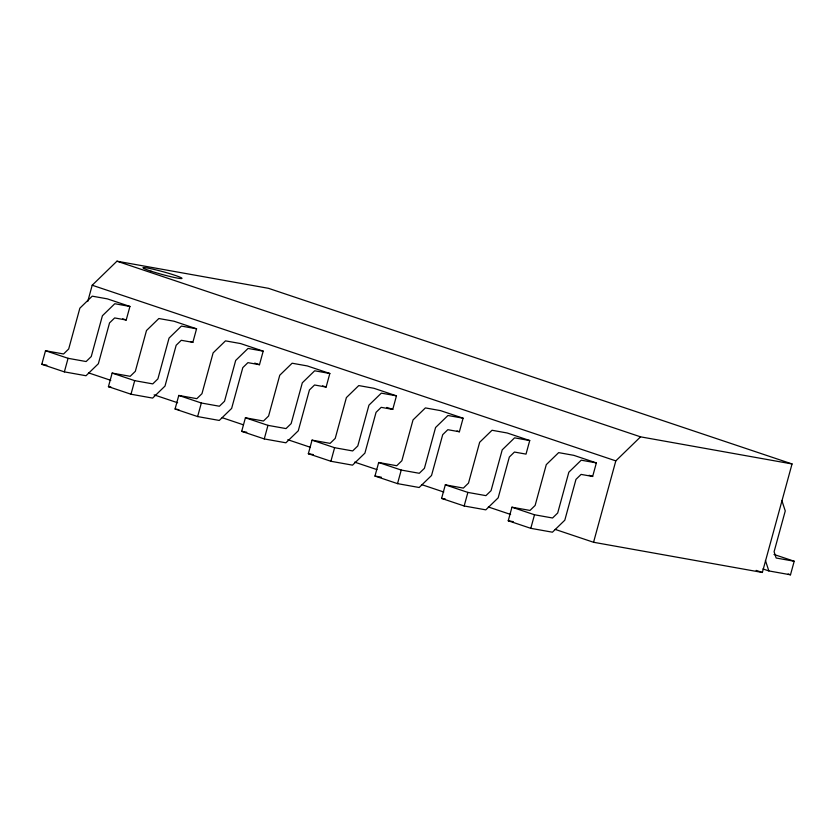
<?xml version="1.0" encoding="UTF-8"?>
<svg xmlns="http://www.w3.org/2000/svg" width="836" height="836" viewBox="0 0 836 836"><rect width="100%" height="100%" fill="white"/><g stroke="black" fill="none" stroke-linecap="round" stroke-linejoin="round"><path stroke-width="1.25" d="M41.8 364.297L45.51 350.733L63.567 353.973L68.688 348.988L79.859 308.181L92.221 296.163L107.374 298.87L129.935 306.446L126.215 320.01L114.657 317.941L109.537 322.915L98.366 363.723L86.003 375.74L64.362 371.874L41.8 364.297L46.889 365.217M64.362 371.874L68.071 358.31L86.129 361.539L91.249 356.554L102.41 315.747L114.783 303.729L129.935 306.446M87.749 301.514L92.2 285.233L116.936 261.198L268.419 288.305L792.047 463.949L762.359 572.472L593.56 542.271L555.177 529.397M108.429 386.65L112.149 373.086L130.197 376.315L135.327 371.341L146.488 330.534L158.85 318.516L174.003 321.223L196.564 328.799L192.855 342.363L181.287 340.294L176.166 345.268L165.005 386.075L152.633 398.093L130.991 394.226L108.429 386.65L110.979 387.11M130.991 394.226L134.701 380.652L152.758 383.891L157.889 378.907L169.05 338.099L181.412 326.082L196.564 328.799M175.069 409.003L178.779 395.438L196.836 398.667L201.957 393.693L213.117 352.886L225.49 340.869L240.632 343.575L263.194 351.141L259.484 364.715L247.926 362.646L242.806 367.621L231.635 408.428L219.272 420.445L197.63 416.568L175.069 409.003L178.883 409.692M197.63 416.568L201.34 403.004L219.398 406.233L224.518 401.259L235.679 360.452L248.052 348.434L263.194 351.141M241.698 431.355L245.408 417.791L263.465 421.02L268.586 416.046L279.757 375.239L292.119 363.221L307.272 365.928L329.833 373.493L326.124 387.058L314.555 384.988L309.435 389.973L298.274 430.78L285.902 442.798L264.26 438.921L241.698 431.355L246.787 432.264M264.26 438.921L267.969 425.357L286.027 428.586L291.147 423.612L302.318 382.804L314.681 370.787L329.833 373.493M308.338 453.708L312.047 440.144L330.105 443.373L335.226 438.398L346.386 397.591L358.759 385.574L373.901 388.28L396.463 395.846L392.753 409.41L381.195 407.341L376.064 412.326L364.904 453.133L352.531 465.15L330.899 461.273L308.338 453.708L313.427 454.617M330.899 461.273L334.609 447.709L352.667 450.938L357.787 445.964L368.948 405.157L381.32 393.139L396.463 395.846M374.967 476.06L378.677 462.496L396.734 465.725L401.855 460.751L413.026 419.933L425.388 407.916L440.541 410.633L463.102 418.199L459.392 431.763L447.824 429.694L442.704 434.678L431.533 475.485L419.17 487.503L397.528 483.626L374.967 476.06L381.331 477.199M397.528 483.626L401.238 470.062L419.296 473.291L424.416 468.317L435.577 427.51L447.95 415.492L463.102 418.199M441.596 498.413L445.316 484.849L463.363 488.078L468.494 483.103L479.655 442.286L492.017 430.268L507.17 432.985L529.731 440.551L526.022 454.115L514.453 452.046L509.333 457.02L498.172 497.838L485.8 509.855L464.158 505.979L441.596 498.413L445.421 499.092M464.158 505.979L467.878 492.414L485.925 495.643L491.056 490.669L502.217 449.852L514.579 437.845L529.731 440.551M508.236 520.765L511.945 507.201L530.003 510.43L535.124 505.446L546.284 464.638L558.657 452.621L573.809 455.338L596.361 462.904L592.651 476.468L581.093 474.399L575.973 479.373L564.802 520.191L552.439 532.198L530.797 528.331L508.236 520.765L513.325 521.674M530.797 528.331L534.507 514.767L552.565 517.996L557.685 513.022L568.846 472.204L581.219 460.187L596.361 462.904M593.56 542.271L615.818 460.876L640.554 436.841L792.047 463.949M762.913 568.94L768.848 570.925L790.49 574.802L794.2 561.238L774.011 554.467M794.2 561.238L776.142 558.009L774.094 551.739L785.265 510.932L781.838 500.471M116.936 261.198L640.554 436.841M92.2 285.233L615.818 460.876M122.662 318.809L126.215 320.01M190.483 341.558L192.855 342.363M254.74 363.117L259.484 364.715M322.56 385.866L326.124 387.058M386.817 407.425L392.753 409.41M457.01 430.968L459.392 431.763M589.087 475.276L592.651 476.468M788.118 574.008L790.49 574.802M756.162 570.403L762.359 572.472M45.51 350.733L68.071 358.31M112.149 373.086L134.701 380.652M178.779 395.438L201.34 403.004M245.408 417.791L267.969 425.357M312.047 440.144L334.609 447.709M378.677 462.496L401.238 470.062M445.316 484.849L467.878 492.414M511.945 507.201L534.507 514.767M88.501 372.856L110.78 380.328M154.106 394.864L177.629 402.753M222.188 417.697L243.234 424.761M287.803 439.705L310.083 447.187M354.642 462.13L376.931 469.602M421.49 484.556L443.77 492.028M488.339 506.971L510.618 514.453M765.421 560.465L768.848 570.925M150.971 271.136A20.2 1.442 15.3 0 0 181.861 278.493A20.2 1.442 15.3 0 0 154.639 269.558A20.2 1.442 15.3 0 0 150.971 271.136"/></g></svg>
